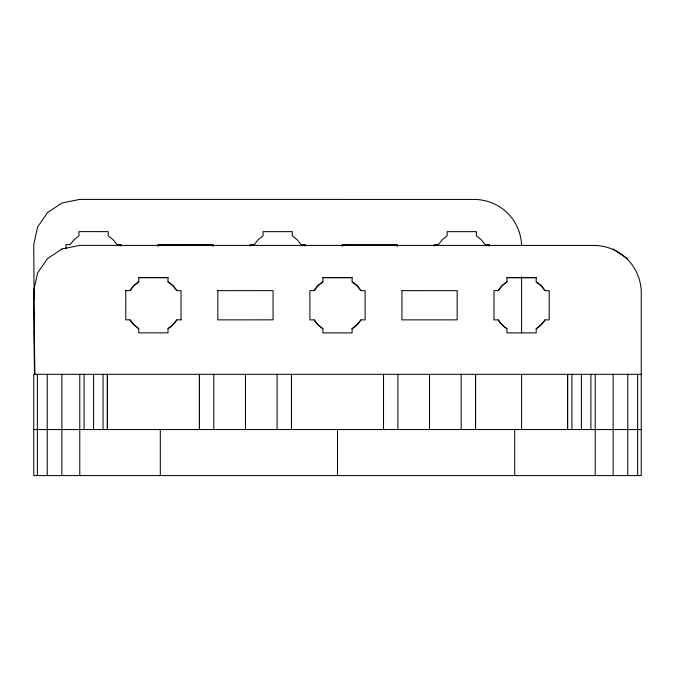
<?xml version="1.0" encoding="UTF-8"?>
<svg xmlns="http://www.w3.org/2000/svg" width="675" height="675" viewBox="0 0 675 675"><rect width="100%" height="100%" fill="white"/><g stroke="black" fill="none" stroke-linecap="round" stroke-linejoin="round"><path stroke-width="1.01" d="M65.964 248.923L65.964 244.628L70.149 244.628L74.056 239.718L78.967 235.811L78.967 231.626L108.194 231.635L108.186 235.811L113.105 239.718L117.011 244.637L121.188 244.637L121.188 246.156M107.376 429.511L107.376 374.288L107.376 429.553M125.795 290.604L125.786 319.866L129.971 319.823L133.878 324.734L138.788 328.649L138.788 332.868L168.016 332.834L168.016 328.649A27.768 27.768 0 0 0 176.259 320.743M129.971 290.638A27.768 27.768 0 0 1 138.797 281.821L138.797 277.602L168.024 277.602L168.016 281.821A27.768 27.768 0 0 1 176.833 290.647L181.018 290.613L181.018 319.866M158.009 246.459L158.009 244.637L213.241 244.637L213.232 246.468M199.42 429.519L199.42 374.296L199.42 429.553M217.839 290.613L217.839 319.874L273.063 319.84L273.071 290.621L217.839 290.647M250.054 246.164L250.054 244.637L254.239 244.637L258.145 239.726L263.056 235.82L263.056 231.643L292.283 231.643L292.283 235.82L297.194 239.735L301.101 244.645L305.286 244.645L305.286 246.164M291.465 429.528L291.465 374.296L291.465 429.553M322.886 328.7A27.768 27.768 0 0 1 314.069 319.874L309.884 319.874L309.884 290.621L314.069 290.621A27.768 27.768 0 0 1 322.886 281.838L322.886 277.627L352.114 277.627L352.114 281.838A27.768 27.768 0 0 1 360.931 290.655L365.116 290.63L365.108 319.882L360.931 319.882A27.768 27.768 0 0 1 352.114 328.7M342.098 246.468L342.107 244.645L397.33 244.645L397.33 246.476M352.105 328.674L352.105 332.885L322.886 332.876L322.886 328.666L317.967 324.759L314.061 319.849M434.152 246.172L434.152 244.654L438.337 244.654L442.243 239.743L447.154 235.828L447.154 231.652L476.381 231.652L476.373 235.837L481.292 239.743L485.198 244.654L489.375 244.654L489.375 246.172M506.976 328.708A27.768 27.768 0 0 1 498.158 319.891L493.973 319.891L493.982 290.647L498.158 290.647A27.768 27.768 0 0 1 506.984 281.846L506.984 277.644L536.212 277.653L536.203 281.855A27.768 27.768 0 0 1 545.029 290.672L549.205 290.655L549.205 319.899L545.02 319.891A27.768 27.768 0 0 1 536.203 328.717L536.203 332.893L506.976 332.893L506.976 328.691L504.402 326.877M176.833 319.832L172.927 324.743L168.007 328.649M314.069 290.621L317.976 285.711L322.886 281.804M360.931 319.857L357.016 324.768L352.105 328.674M498.158 290.647L502.073 285.736L506.984 281.829M545.02 319.874L541.114 324.785L536.195 328.691M138.797 281.787L133.878 285.694L129.971 290.604L125.795 290.638M62.041 248.923L47.495 258.635L37.589 273.004L33.758 290.63L34.442 374.6M62.032 248.965L79.777 245.379L595.24 245.438C620.452 246.51 639.748 265.503 641.25 290.68L641.25 475.588L33.75 475.588L33.75 374.313L641.25 374.313M138.797 277.636L168.024 277.644M322.886 277.653L352.114 277.653M506.984 277.67L536.212 277.67M176.833 319.866L181.018 319.832M33.75 429.553L641.25 429.553M612.976 248.999L627.514 258.677M536.203 281.829L541.122 285.744L545.029 290.655M352.114 281.812L357.024 285.719L360.931 290.63M168.016 281.787L172.935 285.694L176.842 290.604M504.411 326.877L499.972 322.439M498.158 319.874L499.972 322.439M521.589 244.654C520.087 219.485 500.774 200.5 475.58 199.437L79.768 199.412L62.032 202.956L47.495 212.633L37.589 227.003L33.75 244.628L34.087 299.565M33.75 290.587L34.889 374.237M34.282 330.826L34.552 374.583M637.63 374.313L637.63 475.588M627.767 374.313L627.767 475.588M613.136 374.313L613.136 475.588M595.223 374.313L595.223 475.588M590.912 374.313L590.912 429.553M581.42 374.313L581.42 429.553M571.919 374.313L571.919 429.553M521.589 276.674L521.589 332.935M521.589 374.617L521.589 429.553M514.688 429.553L514.688 475.588M461.177 374.313L461.177 429.553M429.536 374.313L429.536 429.553M397.896 374.313L397.896 429.553M337.5 429.553L337.5 475.588M277.087 374.313L277.087 429.553M245.447 374.313L245.447 429.553M213.806 374.313L213.806 429.553M160.312 429.553L160.312 475.588M103.064 374.313L103.064 429.553M93.572 374.313L93.572 429.553M84.088 374.313L84.088 429.553M79.777 374.313L79.777 475.588M61.864 374.313L61.864 475.588M47.233 374.313L47.233 475.588M37.37 374.313L37.37 475.588M138.788 328.683A27.768 27.768 0 0 1 129.971 319.866M383.518 374.304L383.51 429.536L383.518 374.313M401.937 290.638L401.929 319.882L457.161 319.866L457.161 290.638L401.929 290.663M475.563 374.313L475.554 429.536L475.563 374.313M567.608 374.321L567.599 429.545L567.608 374.313"/></g></svg>
